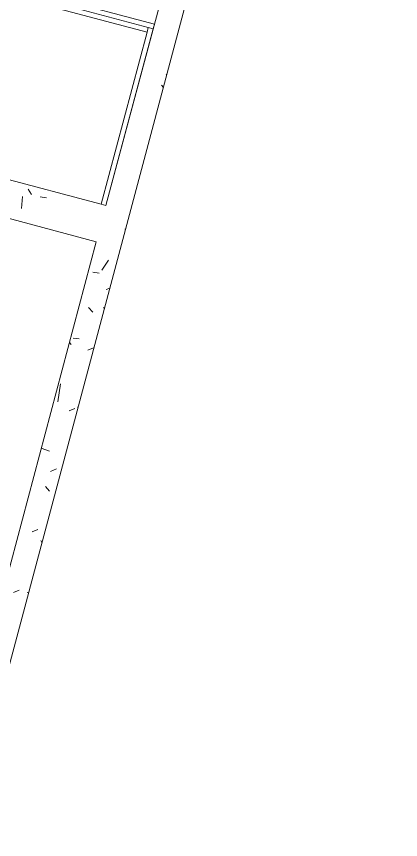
# Model space of a CAD drawing. Header units: metres. Extents: x 689715 to 690980, y 1005284 to 1006835.
# Drawn here: x 690788.486 to 690789.713, y 1005556.273 to 1005558.903 of the extents above; entities that cross this region are included whole.
import ezdxf

# ---------------------------------------------------------------- set-up
doc = ezdxf.new("R2010")
doc.units = ezdxf.units.M
doc.linetypes.add('PHANTOM', pattern=[2.5, 1.25, -0.25, 0.25, -0.25, 0.25, -0.25])
doc.layers.add('0_HUELLAS CASAS CASTILLA', color=1, linetype='Continuous')
doc.layers.add('0_NUMERO DE LOTE FASE V', color=3, linetype='Continuous')
for name, color, linetype, lineweight in [('Muebles de obra', 8, 'Continuous', 13), ('Muros', 7, 'Continuous', 13), ('Patrón de corte', 7, 'Continuous', 13)]:
    doc.layers.add(name, color=color, linetype=linetype, lineweight=lineweight)
pattern_1 = [(49.99999999999996, (0, -2.328306436538696e-10), (0.4377584771638401, -0.03836033982117172), [0.04599999999999997, -0.5029999999999996]), (354.9999999999999, (0, -2.328306436538696e-10), (-0.0843952140696779, 0.4580987315439033), [0.037, -0.402]), (100.451, (0.03600000008009374, -0.003000000258907676), (0.3526758939897786, 0.4199401312074266), [0.03899999999999999, -0.427]), (46.18399999999996, (0, 0.121999999973923), (0.6506308650644553, -0.1004214988211121), [0.06899999999999998, -0.7539999999999997]), (96.63599999999995, (0.05400000012014061, 0.113999999826774), (0.570191611846052, 0.5938707988951815), [0.058, -0.6409999999999998]), (351.1839999999999, (0, 0.121999999973923), (0.5697220635397624, 0.5936975411065765), [0.05499999999999999, -0.6039999999999999]), (21, (0.06099999987054616, 0.09100000001490116), (0.3642747293136029, -0.245780230253577), [0.04599999999999997, -0.5029999999999996]), (326, (0.06099999987054616, 0.09100000001490116), (0.1482769546615402, 0.4415777901075864), [0.03699999999999999, -0.4019999999999999]), (71.451, (0.09099999989848584, 0.07100000022910535), (0.512048302653334, 0.1963072483374968), [0.03900000000000001, -0.4270000000000002]), (37.49999999999998, (0, -2.328306436538696e-10), (0.007375797972208928, 0.2022933454275577), [0.02, -0.3769999999999999, 0.02, -0.3879999999999999, -0.4039999999999999]), (37.49999999999998, (0, -2.328306436538696e-10), (0.007375797972208928, 0.2022933454275577), [-0.8059999999999998, 0.02, -0.384]), (7.49999999999994, (0, -2.328306436538696e-10), (0.1600503399492728, 0.2399435114399267), [0.02, -0.2129999999999999, 0.02, -0.3679999999999999, -0.154]), (7.49999999999994, (0, -2.328306436538696e-10), (0.1600503399492728, 0.2399435114399267), [-0.6209999999999999, 0.02, -0.134]), (327.5, (-0.136000000173226, -2.328306436538696e-10), (0.325416223879766, -0.01404568388630395), [0.02, -0.132, 0.02, -0.455, -0.6309999999999999]), (327.5, (-0.136000000173226, -2.328306436538696e-10), (0.325416223879766, -0.01404568388630395), [-0.6279999999999999, 0.02, -0.6109999999999999]), (317.4999999999999, (-0.1970000000437722, -2.328306436538696e-10), (0.3554815006055005, 0.06081860510782444), [0.01999999999999999, -0.1779999999999999, 0.01999999999999999, -0.2959999999999999, -0.4479999999999997]), (317.4999999999999, (-0.1970000000437722, -2.328306436538696e-10), (0.3554815006055005, 0.06081860510782444), [-0.5139999999999997, 0.01999999999999999, -0.4279999999999998])]

# ---------------------------------------------------------------- blocks, each defined once
blk = doc.blocks.new('PV_CLOSET - CLOSET DE 2_05-967114-PLANO CLAVE _8 CASAS EN HILERA_ - Dependent 1')
at = {"layer": 'Muebles de obra'}
for p, q in [((-1.025000000000001, 0), (-1.025000000000001, -0.585)), ((1.024999999999999, -0.585), (1.024999999999999, 0)), ((1.008999999999999, -2.97788460557058e-15), (-1.008999999999996, -2.97788460557058e-15)), ((-1.008999999999996, -2.97788460557058e-15), (-1.008999999999996, -0.5690000000000002)), ((1.008999999999999, -0.5690000000000002), (1.008999999999999, -2.97788460557058e-15)), ((-1.008999999999965, -0.569), (-0.01600000000000015, -0.569)), ((-1.008999999999965, -0.569), (-1.008999999999965, -0.5849999999999996)), ((-0.01600000000000015, -0.5849999999999996), (-0.01600000000000015, -0.569)), ((0.01600000000000015, -0.569), (1.009000000000036, -0.569)), ((0.01600000000000015, -0.5849999999999996), (0.01600000000000015, -0.569)), ((1.009000000000036, -0.569), (1.009000000000036, -0.5849999999999996)), ((-1.025, -0.585), (1.024999999999998, -0.585)), ((-1.025, -0.5999999999999999), (-1.025, -0.585)), ((1.024999999999998, -0.5999999999999999), (-1.025, -0.5999999999999999)), ((1.024999999999998, -0.585), (1.024999999999998, -0.5999999999999999))]:
    blk.add_line(p, q, dxfattribs=at)
at = {"layer": 'Muebles de obra', "flags": 128}
for points in [[(-0.5724999999999998, -0.6000000000000845), (-0.5724999999999998, -0.6015995733675489), (-0.5724999999999998, -0.6031965877588517), (-0.5724999999999998, -0.604788488291641), (-0.5724999999999998, -0.6063727282646542), (-0.5724999999999998, -0.6079467732318885), (-0.5724999999999998, -0.6095081050571697), (-0.5724999999999998, -0.6110542259426495), (-0.5724999999999998, -0.6125826624247305), (-0.5724999999999998, -0.6140909693310896), (-0.5724999999999998, -0.6155767336924325), (-0.5724999999999998, -0.6170375786027255), (-0.5724999999999998, -0.6184711670217448), (-0.5724999999999998, -0.619875205513833), (-0.5724999999999998, -0.6212474479169198), (-0.5724999999999998, -0.6225856989358857), (-0.5724999999999998, -0.6238878176545807), (-0.5724999999999998, -0.6251517209608236), (-0.5724999999999998, -0.6263753868789437), (-0.5724999999999998, -0.627556857804506), (-0.5724999999999998, -0.6286942436360646), (-0.5725000000000041, -0.6297857247989201), (-0.5725000000000041, -0.6308295551560439), (-0.5725000000000041, -0.6318240648015394), (-0.5725000000000041, -0.6327676627321233), (-0.5725000000000041, -0.6336588393924021), (-0.5725000000000041, -0.6344961690898181), (-0.5725000000000041, -0.6352783122754831), (-0.5725000000000041, -0.6360040176871449), (-0.5725000000000041, -0.6366721243509552), (-0.5725000000000041, -0.637281563438774), (-0.5725000000000041, -0.6378313599780676), (-0.5725000000000041, -0.6383206344116542), (-0.5725000000000041, -0.6387486040048154), (-0.5725000000000041, -0.6391145840974979), (-0.5725000000000041, -0.639417989199623), (-0.5725000000000041, -0.6396583339277534), (-0.5725000000000041, -0.6398352337815915), (-0.5725000000000041, -0.6399484057591059), (-0.5725000000000041, -0.6399976688092832)], [(-0.5525000000000043, -0.6400000000000841), (-0.5525000000000043, -0.6399680042665234), (-0.5525000000000043, -0.6398720682521891), (-0.5525000000000043, -0.6397123454342387), (-0.5525000000000043, -0.6394890913351116), (-0.5525000000000043, -0.6392026631137345), (-0.5525000000000043, -0.6388535189941675), (-0.5525000000000043, -0.6384422175325151), (-0.5525000000000043, -0.6379694167233831), (-0.5525000000000043, -0.6374358729472005), (-0.5525000000000043, -0.6368424397601992), (-0.5525000000000043, -0.6361900665288819), (-0.5525000000000043, -0.6354797969112558), (-0.5525000000000043, -0.6347127671871918), (-0.5525000000000043, -0.6338902044406223), (-0.5525000000000043, -0.6330134245964718), (-0.5525000000000043, -0.6320838303154571), (-0.5525000000000043, -0.6311029087501226), (-0.5525000000000043, -0.6300722291657226), (-0.5525000000000043, -0.6289934404297214), (-0.5525000000000043, -0.6278682683739706), (-0.5525000000000043, -0.6266985130337375), (-0.5525000000000043, -0.6254860457680281), (-0.5525000000000043, -0.6242328062658236), (-0.5525000000000043, -0.6229407994429831), (-0.5525000000000043, -0.6216120922348115), (-0.5525000000000043, -0.6202488102893964), (-0.5525000000000043, -0.618853134567033), (-0.5525000000000043, -0.6174272978511524), (-0.5525000000000043, -0.6159735811763355), (-0.5525000000000043, -0.6144943101791517), (-0.5525000000000043, -0.6129918513776361), (-0.5525000000000043, -0.6114686083853648), (-0.5525000000000043, -0.6099270180661804), (-0.5525000000000043, -0.6083695466357412), (-0.5525000000000043, -0.6067986857160942), (-0.5525000000000043, -0.6052169483496108), (-0.5525000000000043, -0.603626864978659), (-0.5525000000000043, -0.6020309793974278), (-0.5525000000000043, -0.6004318446824171), (-0.5525000000000043, -0.6000000000000845)], [(-0.4725000000000139, -0.6000000000000801), (-0.4725000000000139, -0.6015995733675467), (-0.4725000000000139, -0.6031965877588473), (-0.4725000000000139, -0.6047884882916389), (-0.4725000000000139, -0.6063727282646498), (-0.4725000000000139, -0.6079467732318842), (-0.4725000000000139, -0.6095081050571654), (-0.4725000000000139, -0.6110542259426451), (-0.4725000000000139, -0.6125826624247261), (-0.4725000000000139, -0.6140909693310853), (-0.4725000000000139, -0.6155767336924282), (-0.4725000000000139, -0.6170375786027211), (-0.4725000000000139, -0.6184711670217404), (-0.4725000000000139, -0.6198752055138308), (-0.4725000000000139, -0.6212474479169176), (-0.4725000000000139, -0.6225856989358813), (-0.4725000000000139, -0.6238878176545763), (-0.4725000000000139, -0.6251517209608214), (-0.4725000000000139, -0.6263753868789393), (-0.4725000000000139, -0.6275568578045038), (-0.4725000000000139, -0.6286942436360624), (-0.4725000000000139, -0.6297857247989158), (-0.4725000000000139, -0.6308295551560396), (-0.4725000000000139, -0.6318240648015373), (-0.4725000000000139, -0.632767662732121), (-0.4725000000000139, -0.6336588393923978), (-0.4725000000000139, -0.6344961690898159), (-0.4725000000000139, -0.6352783122754788), (-0.4725000000000139, -0.6360040176871428), (-0.4725000000000139, -0.6366721243509509), (-0.4725000000000139, -0.6372815634387696), (-0.4725000000000139, -0.6378313599780633), (-0.4725000000000139, -0.6383206344116499), (-0.4725000000000139, -0.638748604004811), (-0.4725000000000139, -0.6391145840974936), (-0.4725000000000139, -0.6394179891996187), (-0.4725000000000139, -0.6396583339277491), (-0.4725000000000139, -0.6398352337815871), (-0.4725000000000139, -0.6399484057591038), (-0.4725000000000139, -0.6399976688092811)], [(-0.4525000000000141, -0.6400000000000797), (-0.4525000000000141, -0.6399680042665191), (-0.4525000000000141, -0.6398720682521848), (-0.4525000000000141, -0.6397123454342344), (-0.4525000000000141, -0.6394890913351072), (-0.4525000000000141, -0.6392026631137302), (-0.4525000000000141, -0.6388535189941632), (-0.4525000000000141, -0.6384422175325107), (-0.4525000000000141, -0.6379694167233788), (-0.4525000000000141, -0.6374358729471962), (-0.4525000000000141, -0.636842439760197), (-0.4525000000000141, -0.6361900665288776), (-0.4525000000000141, -0.6354797969112514), (-0.4525000000000141, -0.6347127671871853), (-0.4525000000000141, -0.6338902044406179), (-0.4525000000000141, -0.6330134245964675), (-0.4525000000000141, -0.6320838303154528), (-0.4525000000000141, -0.6311029087501183), (-0.4525000000000141, -0.6300722291657183), (-0.4525000000000141, -0.628993440429717), (-0.4525000000000141, -0.6278682683739663), (-0.4525000000000141, -0.6266985130337331), (-0.4525000000000141, -0.6254860457680238), (-0.4525000000000141, -0.6242328062658192), (-0.4525000000000141, -0.6229407994429788), (-0.4525000000000141, -0.6216120922348072), (-0.4525000000000141, -0.620248810289392), (-0.4525000000000141, -0.6188531345670286), (-0.4525000000000141, -0.617427297851148), (-0.4525000000000141, -0.6159735811763312), (-0.4525000000000141, -0.6144943101791474), (-0.4525000000000141, -0.6129918513776318), (-0.4525000000000141, -0.6114686083853604), (-0.4525000000000141, -0.609927018066176), (-0.4525000000000141, -0.6083695466357368), (-0.4525000000000141, -0.606798685716092), (-0.4525000000000141, -0.6052169483496065), (-0.4525000000000141, -0.6036268649786547), (-0.4525000000000141, -0.6020309793974234), (-0.4525000000000141, -0.6004318446824127), (-0.4525000000000141, -0.6000000000000801)], [(0.4524999999999837, -0.6000000000000867), (0.4524999999999837, -0.601599573367551), (0.4524999999999837, -0.6031965877588539), (0.4524999999999837, -0.6047884882916432), (0.4524999999999837, -0.6063727282646564), (0.4524999999999837, -0.6079467732318885), (0.4524999999999837, -0.6095081050571719), (0.4524999999999837, -0.6110542259426495), (0.4524999999999837, -0.6125826624247305), (0.4524999999999837, -0.6140909693310896), (0.4524999999999837, -0.6155767336924325), (0.4524999999999837, -0.6170375786027255), (0.4524999999999837, -0.6184711670217469), (0.4524999999999837, -0.6198752055138351), (0.4524999999999837, -0.6212474479169219), (0.4524999999999837, -0.6225856989358857), (0.4524999999999837, -0.6238878176545807), (0.4524999999999837, -0.6251517209608236), (0.4524999999999837, -0.6263753868789459), (0.4524999999999837, -0.6275568578045081), (0.4524999999999837, -0.6286942436360667), (0.4524999999999837, -0.6297857247989201), (0.4524999999999837, -0.6308295551560439), (0.4524999999999837, -0.6318240648015394), (0.4524999999999837, -0.6327676627321254), (0.4524999999999837, -0.6336588393923999), (0.4524999999999837, -0.6344961690898202), (0.4524999999999837, -0.6352783122754831), (0.4524999999999837, -0.6360040176871471), (0.4524999999999837, -0.6366721243509574), (0.4524999999999837, -0.637281563438774), (0.4524999999999837, -0.6378313599780676), (0.4524999999999837, -0.6383206344116542), (0.4524999999999837, -0.6387486040048175), (0.4524999999999837, -0.6391145840975), (0.4524999999999837, -0.6394179891996251), (0.4524999999999837, -0.6396583339277534), (0.4524999999999837, -0.6398352337815915), (0.4524999999999837, -0.6399484057591082), (0.4524999999999837, -0.6399976688092832)], [(0.4724999999999792, -0.6400000000000863), (0.4724999999999792, -0.6399680042665257), (0.4724999999999792, -0.6398720682521912), (0.4724999999999792, -0.6397123454342409), (0.4724999999999792, -0.6394890913351116), (0.4724999999999792, -0.6392026631137367), (0.4724999999999792, -0.6388535189941675), (0.4724999999999792, -0.6384422175325173), (0.4724999999999792, -0.6379694167233831), (0.4724999999999792, -0.6374358729472027), (0.4724999999999792, -0.6368424397602014), (0.4724999999999792, -0.6361900665288841), (0.4724999999999792, -0.635479796911258), (0.4724999999999792, -0.6347127671871918), (0.4724999999999792, -0.6338902044406223), (0.4724999999999792, -0.6330134245964718), (0.4724999999999792, -0.6320838303154571), (0.4724999999999792, -0.6311029087501226), (0.4724999999999792, -0.6300722291657205), (0.4724999999999792, -0.6289934404297214), (0.4724999999999792, -0.6278682683739727), (0.4724999999999792, -0.6266985130337375), (0.4724999999999792, -0.6254860457680281), (0.4724999999999792, -0.6242328062658258), (0.4724999999999792, -0.6229407994429831), (0.4724999999999792, -0.6216120922348115), (0.4724999999999792, -0.6202488102893964), (0.4724999999999792, -0.6188531345670351), (0.4724999999999835, -0.6174272978511546), (0.4724999999999835, -0.6159735811763376), (0.4724999999999835, -0.6144943101791539), (0.4724999999999835, -0.6129918513776361), (0.4724999999999835, -0.6114686083853625), (0.4724999999999835, -0.6099270180661804), (0.4724999999999835, -0.6083695466357434), (0.4724999999999835, -0.6067986857160942), (0.4724999999999835, -0.6052169483496129), (0.4724999999999835, -0.6036268649786569), (0.4724999999999835, -0.60203097939743), (0.4724999999999835, -0.6004318446824171), (0.4724999999999835, -0.6000000000000867)], [(0.5525, -0.6000000000000824), (0.5525, -0.6015995733675467), (0.5525, -0.6031965877588495), (0.5525, -0.6047884882916389), (0.5525, -0.606372728264652), (0.5525, -0.6079467732318842), (0.5525, -0.6095081050571676), (0.5525, -0.6110542259426451), (0.5525, -0.6125826624247261), (0.5525, -0.6140909693310853), (0.5525, -0.6155767336924282), (0.5525, -0.6170375786027211), (0.5525, -0.6184711670217425), (0.5525, -0.6198752055138308), (0.5525, -0.6212474479169176), (0.5525, -0.6225856989358813), (0.5525, -0.6238878176545785), (0.5525, -0.6251517209608193), (0.5525, -0.6263753868789416), (0.5525, -0.6275568578045038), (0.5525, -0.6286942436360624), (0.5525, -0.6297857247989158), (0.5525, -0.6308295551560396), (0.5525, -0.6318240648015351), (0.5525, -0.632767662732121), (0.5525, -0.6336588393923955), (0.5525, -0.6344961690898159), (0.5525, -0.6352783122754788), (0.5525, -0.6360040176871428), (0.5525, -0.6366721243509531), (0.5525, -0.6372815634387696), (0.5525, -0.6378313599780633), (0.5525, -0.638320634411652), (0.5525, -0.6387486040048131), (0.5525, -0.6391145840974957), (0.5525, -0.6394179891996208), (0.5525, -0.6396583339277491), (0.5525, -0.6398352337815871), (0.5525, -0.6399484057591038), (0.5525, -0.6399976688092789)], [(0.5724999999999998, -0.640000000000082), (0.5724999999999998, -0.6399680042665213), (0.5724999999999998, -0.6398720682521869), (0.5724999999999998, -0.6397123454342366), (0.5724999999999998, -0.6394890913351072), (0.5724999999999998, -0.6392026631137324), (0.5724999999999998, -0.6388535189941632), (0.5724999999999998, -0.638442217532513), (0.5724999999999998, -0.6379694167233788), (0.5724999999999998, -0.6374358729471984), (0.5724999999999998, -0.636842439760197), (0.5724999999999998, -0.6361900665288798), (0.5724999999999998, -0.6354797969112537), (0.5724999999999998, -0.6347127671871875), (0.5724999999999998, -0.6338902044406179), (0.5724999999999998, -0.6330134245964675), (0.5724999999999998, -0.6320838303154528), (0.5724999999999998, -0.6311029087501183), (0.5724999999999998, -0.6300722291657161), (0.5724999999999998, -0.6289934404297193), (0.5724999999999998, -0.6278682683739684), (0.5724999999999998, -0.6266985130337331), (0.5724999999999998, -0.6254860457680259), (0.5724999999999998, -0.6242328062658214), (0.5724999999999998, -0.6229407994429788), (0.5724999999999998, -0.6216120922348072), (0.5724999999999998, -0.620248810289392), (0.5724999999999998, -0.6188531345670307), (0.5724999999999998, -0.6174272978511502), (0.5724999999999998, -0.6159735811763333), (0.5724999999999998, -0.6144943101791496), (0.5724999999999998, -0.6129918513776318), (0.5724999999999998, -0.6114686083853604), (0.5724999999999998, -0.6099270180661782), (0.5724999999999998, -0.6083695466357391), (0.5724999999999998, -0.6067986857160899), (0.5724999999999998, -0.6052169483496086), (0.5724999999999998, -0.6036268649786526), (0.5724999999999998, -0.6020309793974257), (0.5724999999999998, -0.6004318446824127), (0.5724999999999998, -0.6000000000000824)], [(-0.5725000000000041, -0.6400000000000841), (-0.5725000000000041, -0.6399680042665234), (-0.5725000000000041, -0.6398720682521891), (-0.5725000000000041, -0.6397123454342387), (-0.5725000000000041, -0.6394890913351093), (-0.5725000000000041, -0.6392026631137345), (-0.5725000000000041, -0.6388535189941654), (-0.5725000000000041, -0.6384422175325151), (-0.5725000000000041, -0.637969416723381), (-0.5725000000000041, -0.6374358729472005), (-0.5725000000000041, -0.6368424397601992), (-0.5725000000000041, -0.6361900665288819)], [(-0.5690122966052811, -0.6475888070818927), (-0.569310558805073, -0.6473223144403876), (-0.5695979255636253, -0.6470441076577863), (-0.5698739371554157, -0.6467546318055968), (-0.5701381520207804, -0.6464543499834295), (-0.5703901474722987, -0.6461437425781411), (-0.5706295203709999, -0.6458233064953257), (-0.5708558877713192, -0.6454935543643558), (-0.5710688875336932, -0.6451550137182994), (-0.5712681789039494, -0.6448082261499696), (-0.5714534430583962, -0.6444537464455015), (-0.5716243836139266, -0.6440921416968056), (-0.5717807271020977, -0.6437239903943339), (-0.5719222234066911, -0.6433498815016432), (-0.5720486461637976, -0.642970413513152), (-0.5721597931239845, -0.6425861934966975), (-0.572255486475817, -0.6421978361223357), (-0.5723355731303453, -0.6418059626790267), (-0.5723999249660053, -0.6414112000806836), (-0.5724484390336011, -0.64101417986325), (-0.5724810377209569, -0.6406155371743839), (-0.5724976688771315, -0.6402159097573457), (-0.5725000000000041, -0.6400000000000841)], [(-0.5525000000000043, -0.6400000000000841), (-0.5525079989333972, -0.6403998933419512), (-0.5525319829369797, -0.6407991469397769), (-0.5525719136414646, -0.6411971220729721), (-0.5526277271662459, -0.6415931820662282), (-0.5526993342215912, -0.6419866933080356), (-0.5527866202514851, -0.6423770262643543), (-0.5528894456168977, -0.6427635564857248), (-0.5530076458191802, -0.6431456656062461), (-0.553141031763223, -0.6435227423328354), (-0.553289390059975, -0.6438941834231716), (-0.5534524833678054, -0.6442593946507449), (-0.5536300507722142, -0.6446177917554986), (-0.553821808203229, -0.6449688013785217), (-0.5540274488898682, -0.6453118619792935), (-0.5542466438509079, -0.645646424734036), (-0.5544790424211611, -0.6459719544137081), (-0.5547242728124969, -0.6462879302402689), (-0.5549819427085952, -0.646593846719801), (-0.5552516398925983, -0.64688921445119), (-0.5555329329065327, -0.6471735609090796), (-0.5558253717415904, -0.647446431199792), (-0.5561284885580183, -0.6477073887890761), (-0.55644179843357, -0.64795601620045), (-0.5567648001392806, -0.6481919156830949), (-0.5570969769413214, -0.6484147098481656), (-0.5574377974276731, -0.6486240422725175), (-0.5577867163582677, -0.6488195780689349), (-0.5581431755372384, -0.6490010044218497), (-0.558506604705942, -0.649168031087804), (-0.5588764224552364, -0.6493203908597565), (-0.5592520371556147, -0.6494578399945821), (-0.5596328479036842, -0.649580158602977), (-0.560018245483483, -0.6496871510012678), (-0.5604076133410911, -0.6497786460244396), (-0.5608003285710056, -0.6498544972999692), (-0.5611957629126205, -0.6499145834820003), (-0.5615932837553617, -0.6499588084454614), (-0.5619922551506695, -0.6499871014398405), (-0.5623920388294217, -0.6499994172023832), (-0.5627919952230206, -0.6499957360304996), (-0.563191484486543, -0.649976063813276), (-0.5635898675224037, -0.6499404320220667), (-0.5639865070027216, -0.6498888976601324), (-0.564380768388934, -0.64982154317146), (-0.5647720209469326, -0.6497384763088657), (-0.565159638756092, -0.6496398299616087), (-0.5655430017106058, -0.6495257619428007), (-0.5659214965115141, -0.6493964547369373), (-0.566294517647885, -0.6492521152079661), (-0.5666614683654781, -0.6490929742683428), (-0.5670217616214138, -0.6489192865096176), (-0.5673748210233471, -0.6487313297951601)], [(-0.5525000000000043, -0.6383206344116542), (-0.5525000000000043, -0.6387486040048154), (-0.5525000000000043, -0.6391145840974979), (-0.5525000000000043, -0.639417989199623), (-0.5525000000000043, -0.6396583339277534), (-0.5525000000000043, -0.6398352337815915), (-0.5525000000000043, -0.6399484057591059), (-0.5525000000000043, -0.6399976688092854)], [(-0.4725000000000139, -0.6400000000000797), (-0.4725000000000139, -0.6399680042665191), (-0.4725000000000139, -0.6398720682521848), (-0.4725000000000139, -0.6397123454342344), (-0.4725000000000139, -0.6394890913351072), (-0.4725000000000139, -0.6392026631137302), (-0.4725000000000139, -0.6388535189941632), (-0.4725000000000139, -0.6384422175325107), (-0.4725000000000139, -0.6379694167233788)], [(-0.4574377974276871, -0.6486240422725131), (-0.4577867163582774, -0.6488195780689305), (-0.4581431755372481, -0.6490010044218454), (-0.4585066047059518, -0.6491680310877996), (-0.4588764224552505, -0.6493203908597521), (-0.4592520371556288, -0.6494578399945777), (-0.4596328479036939, -0.6495801586029727), (-0.4600182454834927, -0.6496871510012635), (-0.4604076133411009, -0.6497786460244352), (-0.4608003285710111, -0.649854497299967), (-0.4611957629126303, -0.6499145834819959), (-0.4615932837553715, -0.6499588084454571), (-0.4619922551506793, -0.6499871014398362), (-0.4623920388294314, -0.6499994172023789), (-0.4627919952230261, -0.6499957360304953), (-0.4631914844865527, -0.6499760638132717), (-0.4635898675224134, -0.6499404320220624), (-0.463986507002727, -0.649888897660128), (-0.4643807683889437, -0.6498215431714557), (-0.4647720209469423, -0.6497384763088635), (-0.4651596387561017, -0.6496398299616044), (-0.4655430017106112, -0.6495257619427963), (-0.4659214965115239, -0.649396454736933), (-0.4662945176478948, -0.6492521152079618), (-0.4666614683654836, -0.6490929742683385), (-0.4670217616214235, -0.6489192865096133), (-0.4673748210233569, -0.6487313297951558), (-0.4677200817515618, -0.6485294048156081), (-0.4680569914625179, -0.6483138346078682), (-0.4683850111725653, -0.6480849640382766), (-0.4687036161201434, -0.6478431592509245), (-0.4690122966052908, -0.6475888070818905), (-0.469310558805087, -0.6473223144403832), (-0.469597925563635, -0.647044107657782), (-0.4698739371554254, -0.6467546318055925), (-0.4701381520207901, -0.6464543499834252), (-0.4703901474723127, -0.6461437425781368), (-0.470629520371014, -0.6458233064953214), (-0.470855887771329, -0.6454935543643515), (-0.471068887533703, -0.6451550137182951), (-0.4712681789039592, -0.6448082261499652), (-0.4714534430584059, -0.6444537464454992), (-0.4716243836139321, -0.6440921416968013), (-0.4717807271021075, -0.6437239903943317), (-0.4719222234066965, -0.643349881501641), (-0.4720486461638116, -0.6429704135131477), (-0.4721597931239898, -0.6425861934966932), (-0.4722554864758224, -0.6421978361223314), (-0.4723355731303508, -0.6418059626790223), (-0.4723999249660194, -0.6414112000806793), (-0.4724484390336108, -0.6410141798632457), (-0.4724810377209667, -0.6406155371743796), (-0.4724976688771456, -0.6402159097573413), (-0.4725000000000139, -0.6400000000000797)], [(-0.4525000000000141, -0.6400000000000797), (-0.4525079989334026, -0.6403998933419469), (-0.4525319829369895, -0.6407991469397726), (-0.4525719136414787, -0.64119712207297), (-0.4526277271662556, -0.6415931820662238), (-0.4526993342216009, -0.6419866933080313), (-0.4527866202514905, -0.64237702626435), (-0.4528894456169074, -0.6427635564857205), (-0.4530076458191898, -0.6431456656062418), (-0.4531410317632328, -0.643522742332831), (-0.4532893900599848, -0.6438941834231673), (-0.4534524833678109, -0.6442593946507406), (-0.4536300507722195, -0.6446177917554943), (-0.4538218082032388, -0.6449688013785174), (-0.4540274488898822, -0.6453118619792891), (-0.4542466438509177, -0.6456464247340317), (-0.4544790424211708, -0.6459719544137038), (-0.4547242728125023, -0.6462879302402667), (-0.454981942708605, -0.6465938467197967), (-0.4552516398926036, -0.6468892144511856), (-0.4555329329065425, -0.6471735609090753), (-0.4558253717416002, -0.6474464311997876)], [(-0.4525000000000141, -0.6360040176871405), (-0.4525000000000141, -0.6366721243509509), (-0.4525000000000141, -0.6372815634387696), (-0.4525000000000141, -0.6378313599780633), (-0.4525000000000141, -0.6383206344116499), (-0.4525000000000141, -0.638748604004811), (-0.4525000000000141, -0.6391145840974936), (-0.4525000000000141, -0.6394179891996187), (-0.4525000000000141, -0.6396583339277491), (-0.4525000000000141, -0.6398352337815871), (-0.4525000000000141, -0.6399484057591038), (-0.4525000000000141, -0.6399976688092811)], [(0.4524999999999837, -0.6400000000000863), (0.4524999999999837, -0.6399680042665234), (0.4524999999999837, -0.6398720682521912), (0.4524999999999837, -0.6397123454342409), (0.4524999999999837, -0.6394890913351116), (0.4524999999999837, -0.6392026631137367), (0.4524999999999837, -0.6388535189941675), (0.4524999999999837, -0.6384422175325151), (0.4524999999999837, -0.6379694167233831)], [(0.4675622025723105, -0.6486240422725197), (0.4672132836417202, -0.6488195780689349), (0.4668568244627496, -0.6490010044218519), (0.4664933952940459, -0.649168031087804), (0.4661235775447515, -0.6493203908597586), (0.4657479628443732, -0.6494578399945798), (0.4653671520962994, -0.649580158602977), (0.4649817545165049, -0.6496871510012678), (0.4645923866588967, -0.6497786460244375), (0.4641996714289823, -0.6498544972999714), (0.4638042370873631, -0.6499145834820024), (0.4634067162446262, -0.6499588084454635), (0.4630077448493184, -0.6499871014398427), (0.4626079611705619, -0.6499994172023854), (0.4622080047769673, -0.6499957360305018), (0.4618085155134406, -0.6499760638132782), (0.4614101324775842, -0.6499404320220646), (0.4610134929972663, -0.6498888976601324), (0.4606192316110539, -0.6498215431714621), (0.460227979053051, -0.6497384763088678), (0.4598403612438916, -0.6496398299616087), (0.4594569982893821, -0.6495257619428029), (0.4590785034884738, -0.6493964547369394), (0.4587054823521029, -0.6492521152079682), (0.4583385316345097, -0.6490929742683407), (0.4579782383785698, -0.6489192865096176), (0.4576251789766364, -0.6487313297951601), (0.4572799182484358, -0.6485294048156146), (0.4569430085374753, -0.6483138346078725), (0.456614988827428, -0.648084964038281), (0.4562963838798586, -0.6478431592509288), (0.4559877033947069, -0.6475888070818948), (0.4556894411949106, -0.6473223144403876), (0.4554020744363626, -0.6470441076577863), (0.4551260628445679, -0.6467546318055968), (0.4548618479792075, -0.6464543499834295), (0.4546098525276892, -0.6461437425781433), (0.4543704796289837, -0.6458233064953257), (0.4541441122286686, -0.645493554364358), (0.4539311124662947, -0.6451550137182994), (0.4537318210960385, -0.6448082261499717), (0.4535465569415874, -0.6444537464455036), (0.4533756163860613, -0.6440921416968056), (0.4532192728978858, -0.643723990394336), (0.4530777765932968, -0.6433498815016453), (0.452951353836186, -0.6429704135131541), (0.4528402068760035, -0.6425861934966975), (0.4527445135241709, -0.6421978361223357), (0.4526644268696425, -0.6418059626790288), (0.4526000750339782, -0.6414112000806859), (0.4525515609663869, -0.6410141798632523), (0.4525189622790309, -0.6406155371743861), (0.4525023311228564, -0.6402159097573478), (0.4524999999999837, -0.6400000000000863)], [(0.4724999999999792, -0.6400000000000863), (0.4724920010665907, -0.6403998933419512), (0.4724680170630082, -0.6407991469397769), (0.4724280863585233, -0.6411971220729743), (0.4723722728337377, -0.6415931820662282), (0.4723006657783967, -0.6419866933080356), (0.4722133797485028, -0.6423770262643564), (0.4721105543830902, -0.6427635564857269), (0.4719923541808034, -0.6431456656062483), (0.4718589682367605, -0.6435227423328354), (0.4717106099400128, -0.6438941834231716), (0.4715475166321825, -0.644259394650747), (0.4713699492277738, -0.6446177917555007), (0.4711781917967588, -0.6449688013785239), (0.4709725511101197, -0.6453118619792935), (0.4707533561490799, -0.645646424734036), (0.4705209575788268, -0.6459719544137081), (0.4702757271874911, -0.646287930240271), (0.4700180572913926, -0.6465938467197989), (0.4697483601073896, -0.6468892144511922), (0.4694670670934551, -0.6471735609090818), (0.4691746282583975, -0.6474464311997941)], [(0.4724999999999792, -0.6360040176871471), (0.4724999999999792, -0.6366721243509574), (0.4724999999999792, -0.637281563438774), (0.4724999999999792, -0.6378313599780676), (0.4724999999999792, -0.6383206344116542), (0.4724999999999792, -0.6387486040048175), (0.4724999999999792, -0.6391145840975), (0.4724999999999792, -0.6394179891996251), (0.4724999999999792, -0.6396583339277534), (0.4724999999999792, -0.6398352337815915), (0.4724999999999792, -0.6399484057591082), (0.4724999999999792, -0.6399976688092832)], [(0.5525, -0.640000000000082), (0.5525, -0.6399680042665191), (0.5525, -0.6398720682521869), (0.5525, -0.6397123454342344), (0.5525, -0.6394890913351072), (0.5525, -0.6392026631137324), (0.5525, -0.6388535189941632), (0.5525, -0.638442217532513), (0.5525, -0.6379694167233788), (0.5525, -0.6374358729471984), (0.5525, -0.6368424397601948), (0.5525, -0.6361900665288798)], [(0.5559877033947231, -0.6475888070818905), (0.5556894411949268, -0.6473223144403832), (0.5554020744363789, -0.647044107657782), (0.5551260628445884, -0.6467546318055925), (0.5548618479792194, -0.646454349983423), (0.5546098525277011, -0.646143742578139), (0.554370479629, -0.6458233064953214), (0.5541441122286849, -0.6454935543643536), (0.5539311124663109, -0.6451550137182972), (0.5537318210960548, -0.6448082261499674), (0.5535465569416036, -0.6444537464454992), (0.5533756163860776, -0.6440921416968013), (0.5532192728979064, -0.6437239903943317), (0.553077776593313, -0.643349881501641), (0.5529513538362022, -0.6429704135131498), (0.5528402068760198, -0.6425861934966932), (0.5527445135241914, -0.6421978361223314), (0.5526644268696631, -0.6418059626790245), (0.5526000750339944, -0.6414112000806815), (0.5525515609664031, -0.6410141798632478), (0.5525189622790472, -0.6406155371743818), (0.5525023311228683, -0.6402159097573434), (0.5525, -0.640000000000082)], [(0.5724999999999998, -0.640000000000082), (0.5724920010666112, -0.6403998933419469), (0.5724680170630244, -0.6407991469397726), (0.5724280863585353, -0.64119712207297), (0.5723722728337582, -0.6415931820662238), (0.572300665778413, -0.6419866933080313), (0.572213379748519, -0.6423770262643521), (0.5721105543831064, -0.6427635564857226), (0.5719923541808241, -0.643145665606244), (0.5718589682367767, -0.643522742332831), (0.5717106099400291, -0.6438941834231673), (0.5715475166321987, -0.6442593946507427), (0.5713699492277944, -0.6446177917554964), (0.5711781917967751, -0.6449688013785195), (0.5709725511101317, -0.6453118619792891), (0.5707533561490962, -0.6456464247340317), (0.5705209575788387, -0.6459719544137038), (0.5702757271875116, -0.6462879302402667), (0.5700180572914045, -0.6465938467197946), (0.5697483601074103, -0.6468892144511879), (0.5694670670934714, -0.6471735609090775), (0.5691746282584137, -0.6474464311997897), (0.5688715114419858, -0.6477073887890696), (0.5685582015664341, -0.6479560162004456), (0.5682351998607235, -0.6481919156830926), (0.5679030230586828, -0.6484147098481592), (0.5675622025723268, -0.6486240422725154), (0.5672132836417365, -0.6488195780689305), (0.5668568244627658, -0.6490010044218476), (0.5664933952940621, -0.6491680310877996), (0.5661235775447635, -0.6493203908597542), (0.5657479628443851, -0.6494578399945755), (0.5653671520963199, -0.6495801586029749), (0.5649817545165212, -0.6496871510012635), (0.564592386658913, -0.6497786460244352), (0.5641996714290028, -0.649854497299967), (0.5638042370873793, -0.649914583481998), (0.5634067162446424, -0.6499588084454592), (0.5630077448493347, -0.6499871014398384), (0.5626079611705825, -0.6499994172023811), (0.5622080047769878, -0.6499957360304974), (0.5618085155134569, -0.6499760638132739), (0.5614101324776005, -0.6499404320220603), (0.5610134929972869, -0.6498888976601302), (0.5606192316110702, -0.6498215431714578), (0.5602279790530673, -0.6497384763088635), (0.5598403612439122, -0.6496398299616044), (0.5594569982893983, -0.6495257619427985), (0.55907850348849, -0.6493964547369351), (0.5587054823521148, -0.6492521152079639), (0.5583385316345303, -0.6490929742683385), (0.5579782383785904, -0.6489192865096154), (0.557625178976657, -0.6487313297951558)], [(0.5724999999999998, -0.638320634411652), (0.5724999999999998, -0.6387486040048131), (0.5724999999999998, -0.6391145840974957), (0.5724999999999998, -0.6394179891996208), (0.5724999999999998, -0.6396583339277491), (0.5724999999999998, -0.6398352337815871), (0.5724999999999998, -0.6399484057591038), (0.5724999999999998, -0.6399976688092789)]]:
    blk.add_lwpolyline(points, dxfattribs=at)
blk = doc.blocks.new('012-AR_CASTILLA_MODELO B_rvt-1-PLANO CLAVE _8 CASAS EN HILERA_ - Dependent 1')
at = {"layer": 'Patrón de corte'}
h = blk.add_hatch(dxfattribs=at)
h.set_pattern_fill('HORMIGÓN', color=254, scale=0.9999999999999999, style=0, pattern_type=2)
h.set_pattern_definition(pattern_1)
h.paths.add_polyline_path([(14.82183760148473, 79.59754749690183), (14.82183760136832, 87.69771324028261), (14.74183760152664, 87.69771324051544), (14.74183760152664, 79.59754749643616)], flags=0)
h = blk.add_hatch(dxfattribs=at)
h.set_pattern_fill('HORMIGÓN', color=254, scale=0.9999999999999999, style=0, pattern_type=2)
h.set_pattern_definition(pattern_1)
h.paths.add_polyline_path([(14.72578603232978, 84.22771324007772), (14.74183760141023, 84.22771324007772), (14.74183760152664, 84.34771324018948), (12.62183760147309, 84.34771324018948), (12.62183760141488, 84.22771324007772), (14.32908603228861, 84.22771324007772), (14.32908603257965, 84.24311324045993), (14.35448603250552, 84.2431132402271), (14.35448603250552, 84.22771324007772), (14.56277610687539, 84.22771324054338)], flags=0)
at = {"layer": 'Muros', "color": 253}
for p, q in [((14.74183760152664, 87.69771324051544), (14.74183760152664, 84.34771324018948)), ((14.82183760148473, 79.59754749690183), (14.82183760136832, 87.69771324028261)), ((14.74183760152664, 84.34771324018948), (14.7257860325044, 84.34771324018948)), ((14.35448603250552, 84.22771324007772), (14.74183760141023, 84.22771324007772)), ((14.74183760141023, 84.22771324007772), (14.74183760158485, 83.02771324058995))]:
    blk.add_line(p, q, dxfattribs=at)
at = {"color": 254, "lineweight": 13, "rotation": 179.9999999999999}
blk.add_blockref('PV_CLOSET - CLOSET DE 2_05-967114-PLANO CLAVE _8 CASAS EN HILERA_ - Dependent 1', (13.71678603242617, 84.34771324018948), dxfattribs=at)
blk = doc.blocks.new('CASTILLAS B BLOQUE 8')
at = {"layer": '0_HUELLAS CASAS CASTILLA', "color": 8, "lineweight": 5, "rotation": 90}
blk.add_blockref('012-AR_CASTILLA_MODELO B_rvt-1-PLANO CLAVE _8 CASAS EN HILERA_ - Dependent 1', (365.6615329042543, -68.5818375935778), dxfattribs=at)

msp = doc.modelspace()

# ---------------------------------------------------------------- block references
at = {"layer": '0_NUMERO DE LOTE FASE V', "linetype": 'PHANTOM', "rotation": 255.0660435229903}
msp.add_blockref('CASTILLAS B BLOQUE 8', (690913.2898141949, 1005816.236287741), dxfattribs=at)

doc.saveas('drawing.dxf')
